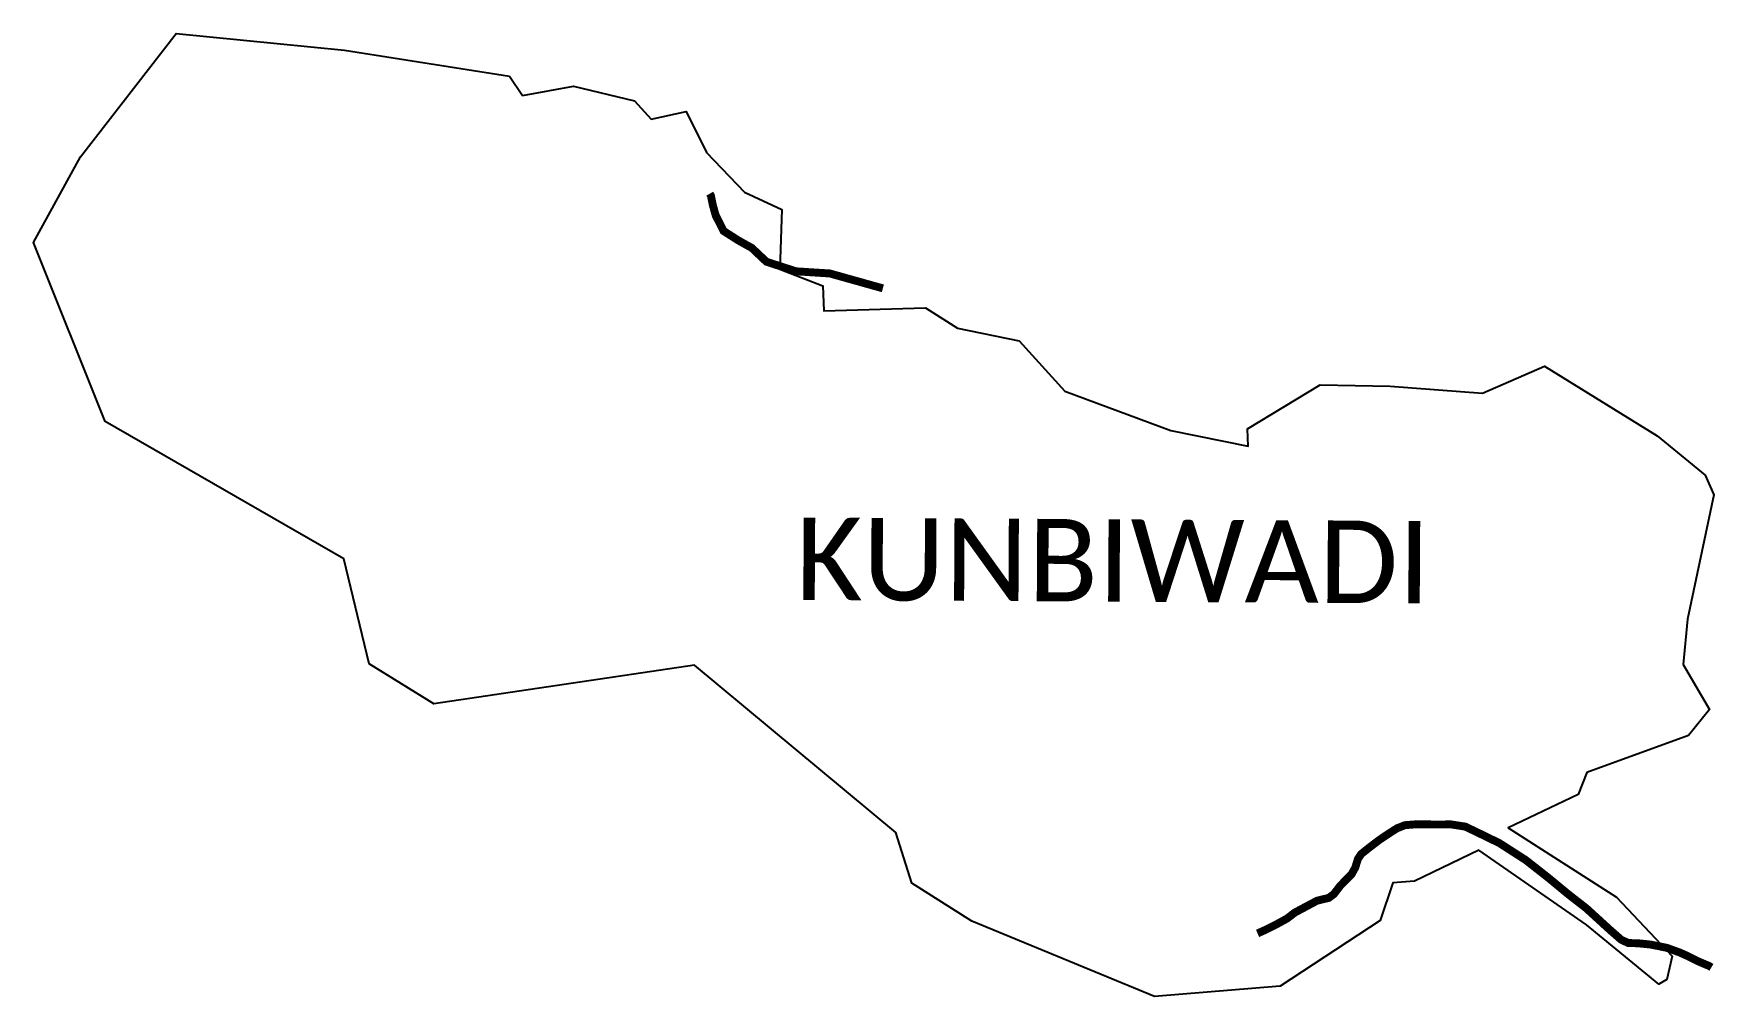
# Model space of a CAD drawing. Header units: metres. Extents: x 311963 to 314085, y 1901470 to 1902686.
import ezdxf

# ---------------------------------------------------------------- set-up
doc = ezdxf.new("R2010")
doc.units = ezdxf.units.M
for name, color, linetype in [('ARTIFICIALLY PROTECTED', 10, 'Continuous'), ('village', 3, 'Continuous'), ('VILLAGE NAME', 250, 'Continuous')]:
    doc.layers.add(name, color=color, linetype=linetype)
doc.styles.get("Standard").update_dxf_attribs({"font": 'calibri.ttf'})

msp = doc.modelspace()

# ---------------------------------------------------------------- linework, layer by layer
at = {"layer": 'ARTIFICIALLY PROTECTED', "const_width": 10, "flags": 128}
for points in [[(313034.9, 1902364), (312968, 1902382.8), (312925.4, 1902385.5), (312888, 1902397.6), (312869.6, 1902415), (312852.6, 1902424.5), (312833.9, 1902436.4), (312824, 1902456.1), (312820.3, 1902469.3), (312818, 1902480.9), (312816.5, 1902483.5)], [(313507.6, 1901549.8), (313508.8, 1901550.3), (313515.7, 1901553.4), (313528.9, 1901559.8), (313544.8, 1901568.5), (313554.7, 1901576.1), (313582.6, 1901591), (313597.5, 1901594.6), (313603.9, 1901599.4), (313611.8, 1901609.7), (313621.4, 1901619.7), (313625.9, 1901624), (313630.8, 1901632.6), (313634.3, 1901643.9), (313638.3, 1901649.9), (313647.3, 1901657.1), (313660.6, 1901667.3), (313674.7, 1901676.8), (313683.7, 1901682.5), (313693.6, 1901686.4), (313706.7, 1901687.4), (313722.2, 1901687.3), (313740.4, 1901687.2), (313751.3, 1901687.4), (313769.5, 1901684.6), (313783, 1901678.2), (313812.6, 1901663.8), (313845.9, 1901642.4), (313874.7, 1901619.8), (313899.7, 1901599.1), (313922.1, 1901581.7), (313952.2, 1901554.2), (313966.2, 1901541.9), (313975.3, 1901537.6), (313987.7, 1901537.3), (314003.2, 1901535.7), (314014.5, 1901533.5), (314024.4, 1901531.4), (314040.4, 1901525.6), (314051, 1901520.8), (314063.3, 1901514.6), (314077.2, 1901508.7), (314080.2, 1901506.9)]]:
    msp.add_lwpolyline(points, dxfattribs=at)
at = {"layer": 'village', "flags": 128}
msp.add_lwpolyline([(312563.9, 1902631.9), (312580.3, 1902607.4)], dxfattribs=at)
at = {"layer": 'village', "color": 3, "true_color": 0x00ff00}
for points in [[(314083.4, 1902103.3, 0), (314050, 1901946.3, 0), (314044.4, 1901889, 0), (314077.8, 1901832.2, 0), (314051.1, 1901799.7, 0), (313923.1, 1901752.8, 0), (313911.9, 1901725, 0), (313823.8, 1901683.2, 0), (313960.5, 1901595.4, 0), (314030.9, 1901521, 0), (314023.8, 1901491.7, 0), (314013.9, 1901485.7, 0), (313922.5, 1901560.5, 0), (313786.7, 1901654.7, 0), (313705.8, 1901615.9, 0), (313678.2, 1901613.8, 0), (313662.2, 1901566, 0), (313536, 1901483.2, 0), (313377.6, 1901470.3, 0), (313147.3, 1901565.3, 0), (313071.3, 1901613, 0), (313051.2, 1901677.1, 0), (312797.2, 1901888.3, 0), (312468.6, 1901839.4, 0), (312386.6, 1901890, 0), (312354.9, 1902022.7, 0), (312053.7, 1902195.8, 0), (311963.5, 1902421.8, 0), (312022.6, 1902530.2, 0), (312143.3, 1902685.6, 0), (312355.5, 1902664.8, 0), (312563.9, 1902631.9, 0)], [(312580.3, 1902607.4, 0), (312644.4, 1902619.3, 0), (312721.5, 1902600.7, 0), (312742.7, 1902577.4, 0), (312786.6, 1902587.1, 0), (312812.4, 1902535.4, 0), (312860.3, 1902485.6, 0), (312907.3, 1902463.4, 0), (312904.7, 1902388.2, 0), (312959.3, 1902367.2, 0), (312960.6, 1902335.7, 0), (313088.8, 1902339.3, 0), (313129, 1902313.8, 0), (313206.7, 1902297.6, 0), (313264.4, 1902234.4, 0), (313398.3, 1902184.5, 0), (313495.9, 1902164.8, 0), (313495, 1902186.7, 0), (313586.4, 1902242.1, 0), (313675.1, 1902240.4, 0), (313791.5, 1902231.7, 0), (313869.5, 1902265.9, 0), (314011.8, 1902177.8, 0), (314072.3, 1902128.3, 0), (314083.4, 1902103.3, 0)]]:
    msp.add_polyline3d(points, dxfattribs=at)

# ---------------------------------------------------------------- texts
at = {"layer": 'VILLAGE NAME', "insert": (312925.3, 1902074.8), "char_height": 104.042, "attachment_point": 1, "rotation": 359.6762}
msp.add_mtext_dynamic_manual_height_columns('{\\fCalibri|b0|i0|c0|p34;KUNBIWADI}', width=961.254, gutter_width=520.2, heights=[0], dxfattribs=at)

doc.saveas('drawing.dxf')
